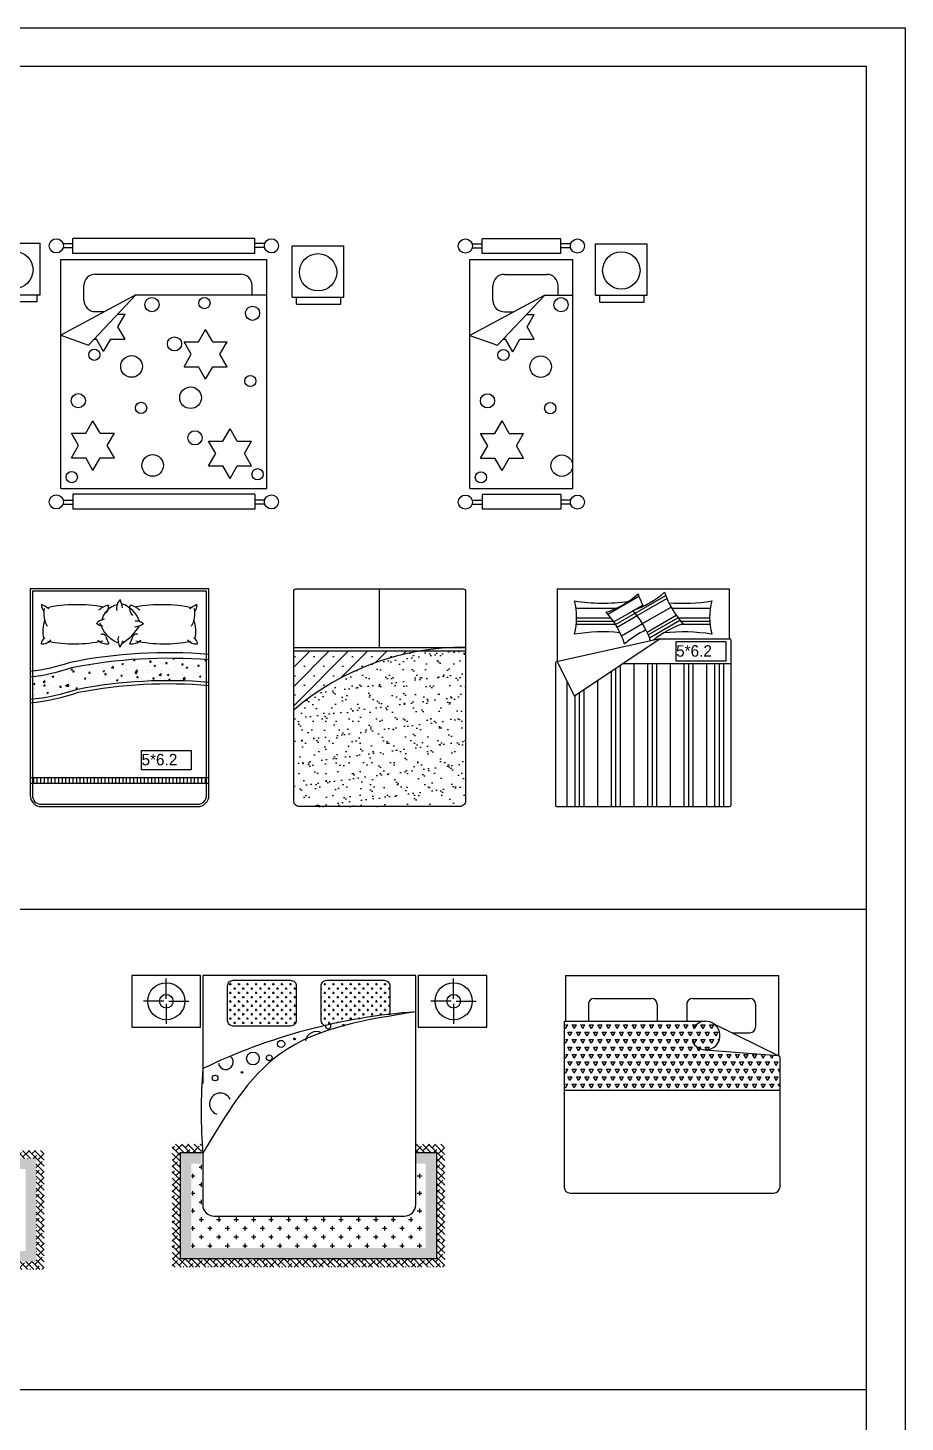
# Model space of a CAD drawing. Header units: inches. Extents: x 10.6 to 53.1, y 14.5 to 39.3.
# Drawn here: x 45.46 to 53.11, y 27.13 to 39.3 of the extents above; entities that cross this region are included whole.
import ezdxf

# ---------------------------------------------------------------- set-up
doc = ezdxf.new("R2010")
doc.units = ezdxf.units.IN
doc.header["$MEASUREMENT"] = 0
for name, color, linetype in [('02', 2, 'Continuous'), ('1', 1, 'Continuous'), ('4', 4, 'Continuous'), ('8', 8, 'Continuous'), ('kadrbm', 4, 'Continuous')]:
    doc.layers.add(name, color=color, linetype=linetype)
doc.styles.get("Standard").update_dxf_attribs({"font": 'arial.ttf'})

# ---------------------------------------------------------------- blocks, each defined once
blk = doc.blocks.new('kadrbm')
at = {"layer": 'kadrbm', "color": 4}
blk.add_lwpolyline([(0, 0), (0, 24.797), (21, 24.797), (21, 0), (0, 0)], close=True, dxfattribs=at)
blk.add_lwpolyline([(20.663, 0.326), (20.663, 24.46), (0.337, 24.46), (0.337, 0.326), (20.663, 0.326)], dxfattribs=at)

msp = doc.modelspace()

# ---------------------------------------------------------------- hatches: boundary and pattern name
at = {"layer": '4'}
h = msp.add_hatch(dxfattribs=at)
h.set_pattern_fill('AR-SAND', color=256, scale=0.003, style=0)
h.set_pattern_definition([(37.5, (35.59704, -2.26374), (-0.0048001, 0.14682397), [0, -0.115824, 0, -0.12954, 0, -0.123825]), (7.5, (35.59704, -2.26374), (0.134857, 0.2150475), [0, -0.062484, 0, -0.104394, 0, -0.040005]), (327.5, (35.50332, -2.26374), (0.2372977, 0.00043116), [0, -0.0381, 0, -0.13716, 0, -0.17907]), (317.5, (35.50332, -2.26374), (0.2290669, 0.0668788), [0, -0.01905, 0, -0.089916, 0, -0.10287])])
h.paths.add_polyline_path([(49.276, 33.866), (48.891, 33.866, 0.137201), (47.776, 33.348), (47.776, 32.556, 0.414214), (47.826, 32.506), (49.226, 32.506, 0.414214), (49.276, 32.556)])
h = msp.add_hatch(dxfattribs=at)
h.set_pattern_fill('SACNCR', color=256, scale=0.05, style=0)
h.set_pattern_definition([(45, (44.24947, 31.88073), (-0.08419, 0.08419), []), (45, (44.33366, 31.88073), (-0.08419, 0.08419), [0, -0.1190625])])
h.paths.add_polyline_path([(47.776, 33.866), (47.776, 33.515), (47.776, 33.348, -0.137201), (48.891, 33.866)])
at = {"layer": '8'}
h = msp.add_hatch(dxfattribs=at)
h.set_pattern_fill('CROSS', color=256, scale=0.15, style=0)
h.set_pattern_definition([(0, (11.21428, -2.044524), (0.0375, 0.0375), [0.01875, -0.05625]), (90, (11.223655, -2.0539), (-0.0375, 0.0375), [0.01875, -0.05625])])
h.paths.add_polyline_path([(47.249, 30.99, 0.414214), (47.199, 30.94), (47.199, 30.64, 0.414214), (47.249, 30.59), (47.749, 30.59, 0.414214), (47.799, 30.64), (47.799, 30.94, 0.414214), (47.749, 30.99)])
h.paths.add_polyline_path([(48.615, 30.693), (48.615, 30.94, 0.414214), (48.565, 30.99), (48.065, 30.99, 0.414214), (48.015, 30.94), (48.015, 30.64, 0.306553), (48.047, 30.594, -0.028157)])
h = msp.add_hatch(dxfattribs=at)
h.set_pattern_fill('TRIANG', color=256, scale=0.2, style=0)
h.set_pattern_definition([(60, (149.412415, -25.74359), (-0.0375, 0.064951905), [0.0375, -0.0375]), (120, (149.412415, -25.74359), (-0.075, 4e-11), [0.0375, -0.0375]), (0, (149.393665, -25.71111), (0.0375, 0.064951905), [0.0375, -0.0375])])
h.paths.add_polyline_path([(51.372, 30.632), (50.148, 30.632), (50.148, 30.032), (52.013, 30.032, 0.414214), (52.018, 30.037), (52.018, 30.323, 0.263447), (52.016, 30.327), (52.006, 30.332), (51.365, 30.382, 1.028783)])
h = msp.add_hatch(dxfattribs=at)
h.set_pattern_fill('ANSI38', color=256, scale=0.011625, angle=270, style=0)
h.set_pattern_definition([(315, (28.500937, 99.182157), (0.026097926, 0.026097926), []), (45, (28.500937, 99.182157), (0.026097926, 0.07829378), [0.092270104, -0.05536206])])
h.paths.add_polyline_path([(45.599, 29.505), (45.353, 29.505), (45.353, 29.435), (45.529, 29.435), (45.529, 28.535), (43.363, 28.535), (43.363, 29.435), (43.539, 29.435), (43.539, 29.505), (43.293, 29.505), (43.293, 28.465), (45.599, 28.465)])
h = msp.add_hatch(dxfattribs=at)
h.set_pattern_fill('ANSI38', color=256, scale=0.012, angle=270, style=0)
h.set_pattern_definition([(315, (31.446143, 101.486115), (0.026940768, 0.026940768), []), (45, (31.446143, 101.486115), (0.026940768, 0.080822305), [0.09525, -0.05715])])
h.paths.add_polyline_path([(49.096, 29.558), (48.842, 29.558), (48.842, 29.486), (49.024, 29.486), (49.024, 28.557), (46.788, 28.557), (46.788, 29.486), (46.97, 29.486), (46.97, 29.558), (46.716, 29.558), (46.716, 28.485), (49.096, 28.485)])
h = msp.add_hatch(dxfattribs=at)
h.set_pattern_fill('DOTS', color=256, scale=0.012, angle=270, style=0)
h.set_pattern_definition([(270, (31.446143, 101.486115), (0.01905, -0.009525), [0, -0.01905])])
h.paths.add_polyline_path([(49.024, 29.486), (48.842, 29.486), (48.842, 29.39), (48.928, 29.39), (48.928, 28.653), (46.884, 28.653), (46.884, 29.39), (46.97, 29.39), (46.97, 29.486), (46.788, 29.486), (46.788, 28.557), (49.024, 28.557)])
h = msp.add_hatch(dxfattribs=at)
h.set_pattern_fill('DOTS', color=256, scale=0.011625, angle=270, style=0)
h.set_pattern_definition([(270, (28.500937, 99.182157), (0.0184540208, -0.0092270104), [0, -0.0184540208])])
h.paths.add_polyline_path([(45.529, 29.435), (45.353, 29.435), (45.353, 29.342), (45.436, 29.342), (45.436, 28.628), (43.456, 28.628), (43.456, 29.342), (43.539, 29.342), (43.539, 29.435), (43.363, 29.435), (43.363, 28.535), (45.529, 28.535)])
h = msp.add_hatch(dxfattribs=at)
h.set_pattern_fill('CROSS', color=256, scale=0.012, angle=270, style=0)
h.set_pattern_definition([(270, (31.72916, 88.966154), (0.0762, -0.0762), [0.0381, -0.1143]), (360, (31.71011, 88.947104), (0.0762, 0.0762), [0.0381, -0.1143])])
h.paths.add_polyline_path([(48.928, 28.653), (48.928, 29.39), (48.842, 29.39), (48.842, 29.003, -0.414214), (48.782, 28.943), (47.03, 28.943, -0.414214), (46.97, 29.003), (46.97, 29.39), (46.884, 29.39), (46.884, 28.653)])

# ---------------------------------------------------------------- linework, layer by layer
at = {"layer": '02'}
for p, q in [((45.112, 37.423), (45.562, 37.423)), ((45.562, 36.973), (45.562, 37.423)), ((45.763, 37.42), (45.848, 37.42)), ((45.764, 37.385), (45.848, 37.385)), ((47.438, 37.464), (45.848, 37.464)), ((45.848, 37.335), (45.848, 37.464)), ((47.438, 37.335), (47.438, 37.464)), ((47.523, 37.42), (47.438, 37.42)), ((47.522, 37.385), (47.438, 37.385)), ((47.763, 37.402), (48.213, 37.402)), ((47.763, 36.952), (47.763, 37.402)), ((48.213, 36.952), (48.213, 37.402)), ((49.334, 37.418), (49.42, 37.418)), ((49.335, 37.383), (49.42, 37.383)), ((50.109, 37.463), (49.42, 37.463)), ((49.42, 37.333), (49.42, 37.463)), ((50.109, 37.333), (50.109, 37.463)), ((50.194, 37.418), (50.109, 37.418)), ((50.194, 37.383), (50.109, 37.383)), ((50.41, 37.419), (50.86, 37.419)), ((50.41, 36.969), (50.41, 37.419)), ((50.86, 36.969), (50.86, 37.419)), ((45.743, 35.283), (45.743, 37.283)), ((45.743, 37.283), (47.543, 37.283)), ((47.438, 37.335), (45.848, 37.335)), ((47.543, 35.283), (47.543, 37.283)), ((49.314, 35.282), (49.314, 37.282)), ((49.314, 37.282), (50.214, 37.282)), ((50.109, 37.333), (49.42, 37.333)), ((50.214, 35.282), (50.214, 37.282)), ((46.044, 37.154), (47.314, 37.154)), ((49.615, 37.152), (49.985, 37.152)), ((45.944, 36.927), (45.944, 37.054)), ((47.414, 36.973), (47.414, 37.054)), ((49.515, 36.925), (49.515, 37.052)), ((50.085, 36.971), (50.085, 37.052)), ((45.112, 36.973), (45.562, 36.973)), ((45.15, 36.914), (45.536, 36.914)), ((45.536, 36.914), (45.536, 36.973)), ((46.398, 36.973), (45.744, 36.621)), ((45.985, 36.535), (46.398, 36.973)), ((46.398, 36.973), (47.543, 36.973)), ((47.763, 36.952), (48.213, 36.952)), ((47.801, 36.893), (47.801, 36.952)), ((47.801, 36.893), (48.187, 36.893)), ((48.187, 36.893), (48.187, 36.952)), ((49.969, 36.971), (49.315, 36.619)), ((49.556, 36.533), (49.969, 36.971)), ((49.969, 36.971), (50.214, 36.971)), ((50.41, 36.969), (50.86, 36.969)), ((50.448, 36.91), (50.448, 36.969)), ((50.448, 36.91), (50.834, 36.91)), ((50.834, 36.91), (50.834, 36.969)), ((46.044, 36.827), (46.126, 36.827)), ((46.238, 36.804), (46.304, 36.804)), ((46.242, 36.695), (46.304, 36.804)), ((49.615, 36.825), (49.697, 36.825)), ((49.81, 36.802), (49.875, 36.802)), ((49.813, 36.694), (49.875, 36.802)), ((46.304, 36.587), (46.242, 36.695)), ((46.945, 36.562), (47.007, 36.67)), ((47.07, 36.562), (47.007, 36.67)), ((49.875, 36.586), (49.813, 36.694)), ((45.744, 36.621), (45.985, 36.535)), ((46.034, 36.587), (46.054, 36.587)), ((46.117, 36.479), (46.054, 36.587)), ((46.117, 36.479), (46.179, 36.587)), ((46.179, 36.587), (46.304, 36.587)), ((46.882, 36.454), (46.82, 36.562)), ((46.82, 36.562), (46.945, 36.562)), ((47.07, 36.562), (47.195, 36.562)), ((47.132, 36.454), (47.195, 36.562)), ((49.315, 36.619), (49.556, 36.533)), ((49.605, 36.586), (49.625, 36.586)), ((49.688, 36.477), (49.625, 36.586)), ((49.688, 36.477), (49.75, 36.586)), ((49.75, 36.586), (49.875, 36.586)), ((46.82, 36.346), (46.882, 36.454)), ((47.195, 36.346), (47.132, 36.454)), ((46.82, 36.346), (46.945, 36.346)), ((47.007, 36.237), (46.945, 36.346)), ((47.007, 36.237), (47.07, 36.346)), ((47.07, 36.346), (47.195, 36.346)), ((45.961, 35.766), (46.024, 35.874)), ((46.086, 35.766), (46.024, 35.874)), ((47.158, 35.696), (47.221, 35.804)), ((47.283, 35.696), (47.221, 35.804)), ((49.532, 35.764), (49.595, 35.873)), ((49.657, 35.764), (49.595, 35.873)), ((45.899, 35.658), (45.836, 35.766)), ((45.836, 35.766), (45.961, 35.766)), ((46.086, 35.766), (46.211, 35.766)), ((46.149, 35.658), (46.211, 35.766)), ((47.096, 35.588), (47.033, 35.696)), ((47.033, 35.696), (47.158, 35.696)), ((47.283, 35.696), (47.408, 35.696)), ((47.346, 35.588), (47.408, 35.696)), ((49.407, 35.764), (49.532, 35.764)), ((49.47, 35.656), (49.407, 35.764)), ((49.657, 35.764), (49.782, 35.764)), ((49.72, 35.656), (49.782, 35.764)), ((45.836, 35.55), (45.899, 35.658)), ((45.836, 35.55), (45.961, 35.55)), ((46.024, 35.441), (45.961, 35.55)), ((46.024, 35.441), (46.086, 35.55)), ((46.086, 35.55), (46.211, 35.55)), ((46.211, 35.55), (46.149, 35.658)), ((47.033, 35.48), (47.096, 35.588)), ((47.408, 35.48), (47.346, 35.588)), ((49.407, 35.548), (49.47, 35.656)), ((49.407, 35.548), (49.532, 35.548)), ((49.595, 35.44), (49.532, 35.548)), ((49.595, 35.44), (49.657, 35.548)), ((49.657, 35.548), (49.782, 35.548)), ((49.782, 35.548), (49.72, 35.656)), ((47.033, 35.48), (47.158, 35.48)), ((47.221, 35.371), (47.158, 35.48)), ((47.221, 35.371), (47.283, 35.48)), ((47.283, 35.48), (47.408, 35.48)), ((45.743, 35.283), (47.543, 35.283)), ((45.764, 35.182), (45.848, 35.182)), ((47.438, 35.232), (45.848, 35.232)), ((45.848, 35.232), (45.848, 35.102)), ((47.438, 35.232), (47.438, 35.102)), ((47.522, 35.182), (47.438, 35.182)), ((49.314, 35.282), (50.214, 35.282)), ((49.335, 35.18), (49.42, 35.18)), ((50.109, 35.23), (49.42, 35.23)), ((49.42, 35.23), (49.42, 35.101)), ((50.109, 35.23), (50.109, 35.101)), ((50.194, 35.18), (50.109, 35.18)), ((45.763, 35.147), (45.848, 35.147)), ((47.438, 35.102), (45.848, 35.102)), ((47.523, 35.147), (47.438, 35.147)), ((49.334, 35.145), (49.42, 35.145)), ((50.109, 35.101), (49.42, 35.101)), ((50.194, 35.145), (50.109, 35.145)), ((50.519, 34.186), (50.789, 34.342)), ((50.756, 34.195), (51.023, 34.349)), ((50.773, 34.173), (51.034, 34.323)), ((50.24, 34.237), (50.592, 34.237)), ((50.569, 34.119), (50.738, 34.216)), ((50.747, 34.222), (50.822, 34.265)), ((50.82, 34.104), (51.07, 34.248)), ((51.076, 34.237), (51.412, 34.237)), ((50.243, 34.098), (50.583, 34.098)), ((50.245, 34.126), (50.564, 34.126)), ((50.246, 34.154), (50.544, 34.154)), ((50.584, 34.096), (50.756, 34.195)), ((50.599, 34.072), (50.773, 34.173)), ((50.637, 33.998), (50.82, 34.104)), ((50.86, 34.03), (51.114, 34.177)), ((50.871, 34.005), (51.13, 34.154)), ((50.882, 33.979), (51.147, 34.132)), ((51.13, 34.154), (51.406, 34.154)), ((51.152, 34.126), (51.407, 34.126)), ((51.165, 34.098), (51.409, 34.098)), ((50.589, 32.506), (50.589, 33.713)), ((50.629, 32.506), (50.629, 33.74)), ((50.748, 32.506), (50.748, 33.756)), ((50.867, 32.506), (50.867, 33.756)), ((50.907, 32.506), (50.907, 33.756)), ((50.946, 32.506), (50.946, 33.756)), ((51.065, 32.506), (51.065, 33.756)), ((51.184, 32.506), (51.184, 33.756)), ((51.224, 32.506), (51.224, 33.756)), ((51.264, 32.506), (51.264, 33.756)), ((51.383, 32.506), (51.383, 33.756)), ((51.452, 32.506), (51.452, 33.756)), ((51.492, 32.506), (51.492, 33.756)), ((51.531, 32.506), (51.531, 33.756)), ((50.163, 32.506), (50.163, 33.597)), ((50.43, 32.506), (50.43, 33.608)), ((50.549, 32.506), (50.549, 33.687)), ((50.232, 32.506), (50.232, 33.475)), ((50.272, 32.506), (50.272, 33.502)), ((50.311, 32.506), (50.311, 33.528)), ((46.664, 30.828), (46.664, 31.004)), ((49.172, 30.828), (49.172, 31.004)), ((46.642, 30.807), (46.466, 30.807)), ((46.685, 30.807), (46.862, 30.807)), ((49.15, 30.807), (48.974, 30.807)), ((49.193, 30.807), (49.369, 30.807)), ((46.664, 30.785), (46.664, 30.609)), ((49.172, 30.785), (49.172, 30.609))]:
    msp.add_line(p, q, dxfattribs=at)
for points in [[(51.114, 33.946), (51.547, 33.946), (51.547, 33.776), (51.114, 33.776)], [(46.448, 32.997), (46.881, 32.997), (46.881, 32.827), (46.448, 32.827)], [(46.362, 30.582), (46.962, 30.582), (46.962, 31.032), (46.362, 31.032)], [(48.862, 30.582), (49.462, 30.582), (49.462, 31.032), (48.862, 31.032)]]:
    msp.add_lwpolyline(points, close=True, dxfattribs=at)
for centre, radius in [((45.704, 37.401), 0.0619), ((47.582, 37.401), 0.0619), ((49.275, 37.399), 0.0619), ((50.253, 37.399), 0.0619), ((45.338, 37.191), 0.163), ((47.989, 37.17), 0.163), ((50.636, 37.186), 0.163), ((46.539, 36.888), 0.0619), ((46.997, 36.901), 0.0491), ((50.11, 36.887), 0.0619), ((47.417, 36.812), 0.0619), ((46.736, 36.545), 0.0619), ((46.036, 36.45), 0.0491), ((46.361, 36.348), 0.0944), ((49.607, 36.448), 0.0491), ((49.932, 36.346), 0.0944), ((47.398, 36.221), 0.0491), ((46.876, 36.075), 0.0944), ((45.896, 36.049), 0.0619), ((46.444, 35.986), 0.0491), ((49.468, 36.048), 0.0619), ((50.015, 35.984), 0.0491), ((46.914, 35.725), 0.0619), ((46.545, 35.484), 0.0944), ((50.116, 35.482), 0.0944), ((45.839, 35.382), 0.0491), ((47.461, 35.407), 0.0491), ((49.41, 35.38), 0.0491), ((45.704, 35.166), 0.0619), ((47.582, 35.166), 0.0619), ((49.275, 35.164), 0.0619), ((50.253, 35.164), 0.0619), ((46.664, 30.807), 0.0592), ((49.172, 30.807), 0.0592)]:
    msp.add_circle(centre, radius, dxfattribs=at)
for centre, start, end in [((46.044, 37.054), 90, 180), ((47.314, 37.054), 0, 90), ((49.615, 37.052), 90, 180), ((49.985, 37.052), 0, 90), ((46.044, 36.927), 180, 270), ((49.615, 36.925), 180, 270)]:
    msp.add_arc(centre, 0.1, start, end, dxfattribs=at)
at = {"layer": '1'}
for p, q in [((45.905, 33.724), (45.905, 33.724)), ((45.916, 33.722), (45.916, 33.722)), ((45.987, 33.747), (45.995, 33.746)), ((45.99, 33.725), (45.99, 33.725)), ((45.995, 33.746), (45.995, 33.748)), ((46.009, 33.719), (46.009, 33.719)), ((46.017, 33.737), (46.017, 33.737)), ((46.072, 33.741), (46.072, 33.741)), ((46.103, 33.745), (46.103, 33.745)), ((46.113, 33.715), (46.113, 33.715)), ((46.118, 33.75), (46.118, 33.75)), ((46.176, 33.737), (46.176, 33.737)), ((46.18, 33.718), (46.18, 33.718)), ((46.186, 33.716), (46.201, 33.732)), ((46.186, 33.716), (46.204, 33.713)), ((46.204, 33.713), (46.201, 33.732)), ((46.216, 33.763), (46.216, 33.763)), ((46.217, 33.764), (46.217, 33.764)), ((46.277, 33.751), (46.29, 33.756)), ((46.277, 33.751), (46.286, 33.745)), ((46.28, 33.732), (46.28, 33.732)), ((46.286, 33.745), (46.29, 33.756)), ((46.303, 33.734), (46.303, 33.734)), ((46.315, 33.712), (46.315, 33.712)), ((46.317, 33.777), (46.317, 33.777)), ((46.331, 33.784), (46.331, 33.784)), ((46.352, 33.741), (46.352, 33.741)), ((46.38, 33.781), (46.389, 33.792)), ((46.38, 33.781), (46.391, 33.78)), ((46.384, 33.728), (46.384, 33.728)), ((46.391, 33.78), (46.389, 33.792)), ((46.405, 33.715), (46.405, 33.715)), ((46.415, 33.726), (46.415, 33.726)), ((46.417, 33.791), (46.417, 33.791)), ((46.426, 33.75), (46.426, 33.75)), ((46.488, 33.723), (46.488, 33.723)), ((46.514, 33.739), (46.514, 33.739)), ((46.519, 33.735), (46.519, 33.735)), ((46.52, 33.768), (46.529, 33.78)), ((46.52, 33.768), (46.531, 33.767)), ((46.531, 33.767), (46.529, 33.78)), ((46.549, 33.767), (46.549, 33.767)), ((46.557, 33.735), (46.571, 33.741)), ((46.557, 33.735), (46.567, 33.729)), ((46.567, 33.729), (46.571, 33.741)), ((46.592, 33.719), (46.592, 33.719)), ((46.598, 33.773), (46.598, 33.773)), ((46.615, 33.753), (46.615, 33.753)), ((46.633, 33.754), (46.633, 33.754)), ((46.66, 33.756), (46.669, 33.767)), ((46.66, 33.756), (46.671, 33.755)), ((46.671, 33.755), (46.669, 33.767)), ((46.672, 33.783), (46.672, 33.783)), ((46.696, 33.715), (46.696, 33.715)), ((46.715, 33.767), (46.715, 33.767)), ((46.721, 33.798), (46.733, 33.803)), ((46.721, 33.798), (46.73, 33.792)), ((46.73, 33.792), (46.734, 33.803)), ((46.744, 33.722), (46.744, 33.722)), ((46.746, 33.774), (46.746, 33.774)), ((46.793, 33.729), (46.793, 33.729)), ((46.795, 33.799), (46.795, 33.799)), ((46.799, 33.744), (46.809, 33.755)), ((46.799, 33.744), (46.811, 33.743)), ((46.811, 33.743), (46.809, 33.755)), ((46.811, 33.715), (46.811, 33.715)), ((46.814, 33.78), (46.814, 33.78)), ((46.837, 33.72), (46.851, 33.725)), ((46.837, 33.72), (46.847, 33.713)), ((46.847, 33.713), (46.851, 33.725)), ((46.86, 33.793), (46.86, 33.793)), ((46.866, 33.738), (46.866, 33.738)), ((46.912, 33.729), (46.912, 33.729)), ((46.915, 33.794), (46.915, 33.794)), ((46.939, 33.732), (46.949, 33.743)), ((46.939, 33.732), (46.951, 33.731)), ((46.951, 33.731), (46.949, 33.743)), ((46.99, 33.755), (46.99, 33.755)), ((47.001, 33.783), (47.015, 33.788)), ((47.001, 33.783), (47.011, 33.776)), ((47.011, 33.776), (47.015, 33.788)), ((47.013, 33.743), (47.013, 33.743)), ((45.515, 33.604), (45.515, 33.604)), ((45.566, 33.637), (45.566, 33.637)), ((45.588, 33.591), (45.603, 33.607)), ((45.588, 33.591), (45.605, 33.588)), ((45.605, 33.588), (45.603, 33.607)), ((45.614, 33.616), (45.614, 33.616)), ((45.615, 33.644), (45.615, 33.644)), ((45.617, 33.659), (45.617, 33.659)), ((45.648, 33.666), (45.648, 33.666)), ((45.669, 33.641), (45.682, 33.646)), ((45.669, 33.641), (45.678, 33.634)), ((45.678, 33.634), (45.682, 33.646)), ((45.689, 33.653), (45.689, 33.653)), ((45.715, 33.631), (45.715, 33.631)), ((45.721, 33.655), (45.721, 33.655)), ((45.723, 33.598), (45.723, 33.598)), ((45.76, 33.593), (45.76, 33.593)), ((45.762, 33.686), (45.762, 33.686)), ((45.809, 33.599), (45.809, 33.599)), ((45.812, 33.67), (45.812, 33.67)), ((45.815, 33.645), (45.815, 33.645)), ((45.818, 33.709), (45.818, 33.709)), ((45.825, 33.651), (45.825, 33.651)), ((45.833, 33.704), (45.846, 33.709)), ((45.833, 33.704), (45.842, 33.697)), ((45.837, 33.618), (45.837, 33.618)), ((45.842, 33.697), (45.846, 33.709)), ((45.847, 33.683), (45.857, 33.694)), ((45.847, 33.683), (45.859, 33.682)), ((45.859, 33.682), (45.857, 33.694)), ((45.861, 33.676), (45.861, 33.676)), ((45.876, 33.705), (45.876, 33.705)), ((45.883, 33.609), (45.883, 33.609)), ((45.911, 33.592), (45.911, 33.592)), ((45.914, 33.657), (45.914, 33.657)), ((45.929, 33.646), (45.929, 33.646)), ((45.934, 33.686), (45.934, 33.686)), ((45.949, 33.625), (45.963, 33.631)), ((45.949, 33.625), (45.959, 33.619)), ((45.95, 33.637), (45.95, 33.637)), ((45.959, 33.619), (45.963, 33.631)), ((45.987, 33.671), (45.997, 33.682)), ((45.987, 33.671), (45.999, 33.67)), ((45.999, 33.67), (45.997, 33.682)), ((46.006, 33.625), (46.006, 33.625)), ((46.013, 33.607), (46.013, 33.607)), ((46.015, 33.672), (46.015, 33.672)), ((46.033, 33.642), (46.033, 33.642)), ((46.055, 33.631), (46.055, 33.631)), ((46.058, 33.702), (46.058, 33.702)), ((46.064, 33.657), (46.064, 33.657)), ((46.106, 33.708), (46.106, 33.708)), ((46.113, 33.688), (46.126, 33.693)), ((46.113, 33.688), (46.122, 33.682)), ((46.113, 33.62), (46.113, 33.62)), ((46.115, 33.685), (46.115, 33.685)), ((46.123, 33.682), (46.126, 33.693)), ((46.127, 33.658), (46.137, 33.67)), ((46.127, 33.658), (46.139, 33.657)), ((46.129, 33.641), (46.129, 33.641)), ((46.139, 33.657), (46.137, 33.67)), ((46.137, 33.637), (46.137, 33.637)), ((46.178, 33.676), (46.178, 33.676)), ((46.211, 33.633), (46.211, 33.633)), ((46.214, 33.698), (46.214, 33.698)), ((46.217, 33.71), (46.217, 33.71)), ((46.229, 33.61), (46.243, 33.615)), ((46.229, 33.61), (46.239, 33.603)), ((46.239, 33.603), (46.243, 33.615)), ((46.241, 33.633), (46.241, 33.633)), ((46.252, 33.657), (46.252, 33.657)), ((46.267, 33.646), (46.276, 33.657)), ((46.267, 33.646), (46.279, 33.645)), ((46.279, 33.645), (46.276, 33.657)), ((46.291, 33.696), (46.291, 33.696)), ((46.301, 33.664), (46.301, 33.664)), ((46.313, 33.648), (46.313, 33.648)), ((46.321, 33.706), (46.321, 33.706)), ((46.323, 33.597), (46.323, 33.597)), ((46.345, 33.629), (46.345, 33.629)), ((46.375, 33.674), (46.375, 33.674)), ((46.393, 33.673), (46.407, 33.678)), ((46.393, 33.673), (46.403, 33.666)), ((46.394, 33.684), (46.409, 33.7)), ((46.394, 33.684), (46.412, 33.681)), ((46.397, 33.599), (46.397, 33.599)), ((46.403, 33.666), (46.407, 33.678)), ((46.407, 33.634), (46.416, 33.645)), ((46.407, 33.634), (46.419, 33.633)), ((46.412, 33.681), (46.409, 33.7)), ((46.413, 33.661), (46.413, 33.661)), ((46.419, 33.633), (46.416, 33.645)), ((46.425, 33.702), (46.425, 33.702)), ((46.447, 33.613), (46.447, 33.613)), ((46.449, 33.624), (46.449, 33.624)), ((46.495, 33.619), (46.495, 33.619)), ((46.498, 33.69), (46.498, 33.69)), ((46.509, 33.609), (46.509, 33.609)), ((46.511, 33.674), (46.511, 33.674)), ((46.511, 33.618), (46.511, 33.618)), ((46.529, 33.697), (46.529, 33.697)), ((46.547, 33.696), (46.547, 33.696)), ((46.547, 33.622), (46.556, 33.633)), ((46.547, 33.622), (46.558, 33.621)), ((46.554, 33.62), (46.554, 33.62)), ((46.558, 33.621), (46.556, 33.633)), ((46.569, 33.629), (46.569, 33.629)), ((46.602, 33.652), (46.618, 33.667)), ((46.602, 33.652), (46.62, 33.649)), ((46.61, 33.623), (46.61, 33.623)), ((46.613, 33.688), (46.613, 33.688)), ((46.62, 33.649), (46.618, 33.667)), ((46.621, 33.706), (46.621, 33.706)), ((46.625, 33.638), (46.625, 33.638)), ((46.633, 33.693), (46.633, 33.693)), ((46.658, 33.615), (46.658, 33.615)), ((46.673, 33.657), (46.687, 33.662)), ((46.673, 33.657), (46.683, 33.65)), ((46.683, 33.65), (46.687, 33.662)), ((46.687, 33.609), (46.696, 33.621)), ((46.687, 33.609), (46.698, 33.608)), ((46.692, 33.645), (46.692, 33.645)), ((46.698, 33.608), (46.696, 33.621)), ((46.71, 33.637), (46.71, 33.637)), ((46.713, 33.702), (46.713, 33.702)), ((46.738, 33.688), (46.738, 33.688)), ((46.738, 33.658), (46.738, 33.658)), ((46.741, 33.652), (46.741, 33.652)), ((46.762, 33.611), (46.762, 33.611)), ((46.785, 33.615), (46.785, 33.615)), ((46.801, 33.71), (46.801, 33.71)), ((46.809, 33.65), (46.809, 33.65)), ((46.811, 33.619), (46.826, 33.635)), ((46.811, 33.619), (46.828, 33.617)), ((46.815, 33.661), (46.815, 33.661)), ((46.828, 33.617), (46.826, 33.635)), ((46.833, 33.606), (46.836, 33.608)), ((46.836, 33.605), (46.836, 33.608)), ((46.842, 33.684), (46.842, 33.684)), ((46.852, 33.677), (46.852, 33.677)), ((46.866, 33.607), (46.866, 33.607)), ((46.899, 33.634), (46.899, 33.634)), ((46.905, 33.706), (46.905, 33.706)), ((46.91, 33.664), (46.91, 33.664)), ((46.936, 33.607), (46.936, 33.607)), ((46.938, 33.678), (46.938, 33.678)), ((46.946, 33.68), (46.946, 33.68)), ((46.954, 33.641), (46.967, 33.647)), ((46.954, 33.641), (46.963, 33.635)), ((46.963, 33.635), (46.967, 33.647)), ((46.966, 33.697), (46.966, 33.697)), ((46.97, 33.602), (46.97, 33.602)), ((46.987, 33.684), (46.987, 33.684)), ((47.008, 33.613), (47.008, 33.613)), ((47.009, 33.701), (47.009, 33.701)), ((47.01, 33.678), (47.01, 33.678)), ((47.01, 33.617), (47.01, 33.617)), ((47.012, 33.654), (47.012, 33.654)), ((45.505, 33.578), (45.519, 33.583)), ((45.505, 33.578), (45.515, 33.571)), ((45.511, 33.474), (45.511, 33.474)), ((45.512, 33.49), (45.512, 33.49)), ((45.513, 33.539), (45.513, 33.539)), ((45.515, 33.571), (45.519, 33.583)), ((45.515, 33.56), (45.515, 33.56)), ((45.516, 33.538), (45.516, 33.538)), ((45.563, 33.567), (45.563, 33.567)), ((45.579, 33.56), (45.579, 33.56)), ((45.586, 33.5), (45.586, 33.5)), ((45.595, 33.561), (45.604, 33.572)), ((45.595, 33.561), (45.606, 33.56)), ((45.606, 33.56), (45.604, 33.572)), ((45.609, 33.579), (45.609, 33.579)), ((45.609, 33.486), (45.609, 33.486)), ((45.612, 33.551), (45.612, 33.551)), ((45.62, 33.534), (45.62, 33.534)), ((45.621, 33.5), (45.635, 33.505)), ((45.621, 33.5), (45.631, 33.493)), ((45.631, 33.493), (45.635, 33.505)), ((45.637, 33.576), (45.637, 33.576)), ((45.683, 33.555), (45.683, 33.555)), ((45.709, 33.516), (45.709, 33.516)), ((45.71, 33.501), (45.71, 33.501)), ((45.713, 33.566), (45.713, 33.566)), ((45.715, 33.482), (45.715, 33.482)), ((45.724, 33.529), (45.724, 33.529)), ((45.735, 33.548), (45.744, 33.56)), ((45.735, 33.548), (45.746, 33.547)), ((45.746, 33.547), (45.744, 33.56)), ((45.758, 33.522), (45.758, 33.522)), ((45.785, 33.562), (45.799, 33.568)), ((45.785, 33.562), (45.795, 33.556)), ((45.787, 33.551), (45.787, 33.551)), ((45.795, 33.556), (45.799, 33.568)), ((45.796, 33.558), (45.811, 33.574)), ((45.796, 33.558), (45.813, 33.556)), ((45.813, 33.556), (45.811, 33.574)), ((45.811, 33.515), (45.811, 33.515)), ((45.813, 33.58), (45.813, 33.58)), ((45.828, 33.525), (45.828, 33.525)), ((45.832, 33.532), (45.832, 33.532)), ((45.874, 33.536), (45.884, 33.547)), ((45.874, 33.536), (45.886, 33.535)), ((45.886, 33.535), (45.884, 33.547)), ((45.891, 33.547), (45.891, 33.547)), ((45.955, 33.548), (45.955, 33.548)), ((46.004, 33.555), (46.004, 33.555)), ((46.078, 33.564), (46.078, 33.564)), ((46.201, 33.581), (46.201, 33.581)), ((46.25, 33.587), (46.25, 33.587)), ((45.54, 33.461), (45.54, 33.461)), ((45.601, 33.462), (45.601, 33.462)), ((32.45, 31.611), (52.776, 31.611)), ((32.45, 27.417), (52.776, 27.417))]:
    msp.add_line(p, q, dxfattribs=at)
at = {"layer": '4'}
for p, q in [((50.076, 34.406), (51.576, 34.406)), ((50.076, 34.406), (50.076, 33.771)), ((51.576, 34.406), (51.576, 33.971)), ((50.973, 33.971), (50.069, 33.77)), ((50.976, 33.971), (50.226, 33.471)), ((50.979, 33.971), (51.581, 33.971)), ((51.591, 33.961), (51.591, 32.516)), ((47.776, 33.896), (49.276, 33.896)), ((47.776, 33.866), (49.276, 33.866)), ((50.061, 33.76), (50.061, 32.516)), ((50.076, 33.771), (50.226, 33.471)), ((50.653, 33.756), (51.591, 33.756)), ((45.476, 32.76), (47.036, 32.76)), ((45.507, 32.711), (45.507, 32.76)), ((45.538, 32.711), (45.538, 32.76)), ((45.57, 32.711), (45.57, 32.76)), ((45.601, 32.711), (45.601, 32.76)), ((45.632, 32.711), (45.632, 32.76)), ((45.663, 32.711), (45.663, 32.76)), ((45.694, 32.711), (45.694, 32.76)), ((45.726, 32.711), (45.726, 32.76)), ((45.757, 32.711), (45.757, 32.76)), ((45.788, 32.711), (45.788, 32.76)), ((45.819, 32.711), (45.819, 32.76)), ((45.85, 32.711), (45.85, 32.76)), ((45.882, 32.711), (45.882, 32.76)), ((45.913, 32.711), (45.913, 32.76)), ((45.944, 32.711), (45.944, 32.76)), ((45.975, 32.711), (45.975, 32.76)), ((46.006, 32.711), (46.006, 32.76)), ((46.038, 32.711), (46.038, 32.76)), ((46.069, 32.711), (46.069, 32.76)), ((46.1, 32.711), (46.1, 32.76)), ((46.131, 32.711), (46.131, 32.76)), ((46.162, 32.711), (46.162, 32.76)), ((46.194, 32.711), (46.194, 32.76)), ((46.225, 32.711), (46.225, 32.76)), ((46.256, 32.711), (46.256, 32.76)), ((46.287, 32.711), (46.287, 32.76)), ((46.318, 32.711), (46.318, 32.76)), ((46.35, 32.711), (46.35, 32.76)), ((46.381, 32.711), (46.381, 32.76)), ((46.412, 32.711), (46.412, 32.76)), ((46.443, 32.711), (46.443, 32.76)), ((46.474, 32.711), (46.474, 32.76)), ((46.506, 32.711), (46.506, 32.76)), ((46.537, 32.711), (46.537, 32.76)), ((46.568, 32.711), (46.568, 32.76)), ((46.599, 32.711), (46.599, 32.76)), ((46.63, 32.711), (46.63, 32.76)), ((46.662, 32.711), (46.662, 32.76)), ((46.693, 32.711), (46.693, 32.76)), ((46.724, 32.711), (46.724, 32.76)), ((46.755, 32.711), (46.755, 32.76)), ((46.786, 32.711), (46.786, 32.76)), ((46.818, 32.711), (46.818, 32.76)), ((46.849, 32.711), (46.849, 32.76)), ((46.88, 32.711), (46.88, 32.76)), ((46.911, 32.711), (46.911, 32.76)), ((46.942, 32.711), (46.942, 32.76)), ((46.974, 32.711), (46.974, 32.76)), ((47.005, 32.711), (47.005, 32.76)), ((45.476, 32.711), (47.036, 32.711)), ((50.071, 32.506), (51.581, 32.506)), ((46.982, 31.032), (46.982, 30.088)), ((48.842, 31.032), (46.982, 31.032)), ((48.842, 29.032), (48.842, 31.032)), ((50.148, 31.032), (52.008, 31.032)), ((50.148, 31.032), (50.148, 30.632)), ((52.008, 31.032), (52.008, 30.332)), ((50.398, 30.832), (50.898, 30.832)), ((51.258, 30.832), (51.758, 30.832)), ((50.348, 30.782), (50.348, 30.632)), ((50.948, 30.782), (50.948, 30.632)), ((51.208, 30.782), (51.208, 30.632)), ((51.808, 30.782), (51.808, 30.582)), ((50.138, 30.627), (50.138, 29.182)), ((50.143, 30.632), (51.372, 30.632)), ((51.444, 30.61), (51.437, 30.613)), ((51.444, 30.61), (52.016, 30.327)), ((51.602, 30.532), (51.758, 30.532)), ((51.365, 30.382), (52.008, 30.332)), ((52.018, 30.323), (52.018, 29.182)), ((50.143, 30.032), (52.013, 30.032)), ((46.982, 29.477), (46.982, 29.032)), ((50.188, 29.132), (51.968, 29.132)), ((47.082, 28.932), (48.742, 28.932))]:
    msp.add_line(p, q, dxfattribs=at)
for points in [[(47.036, 34.406), (45.476, 34.406), (45.476, 32.604, 0.414214), (45.573, 32.506), (46.938, 32.506, 0.414214), (47.036, 32.604)], [(47.016, 34.387), (45.495, 34.387), (45.495, 32.604, 0.414214), (45.573, 32.526), (46.938, 32.526, 0.414214), (47.016, 32.604)], [(47.249, 30.99), (47.749, 30.99, -0.414214), (47.799, 30.94), (47.799, 30.64, -0.414214), (47.749, 30.59), (47.249, 30.59, -0.414214), (47.199, 30.64), (47.199, 30.94, -0.414214)]]:
    msp.add_lwpolyline(points, format="xyb", close=True, dxfattribs=at)
for points in [[(47.776, 34.386, -0.414214), (47.796, 34.406), (49.256, 34.406, -0.414214), (49.276, 34.386), (49.276, 32.556, -0.414214), (49.226, 32.506), (47.826, 32.506, -0.414214), (47.776, 32.556), (47.776, 34.386)], [(45.476, 33.688, 0.057125), (45.828, 33.768, -0.069281), (47.036, 33.838)], [(45.476, 33.639, 0.057411), (45.841, 33.721, -0.069311), (47.036, 33.789, -0.099657)], [(45.476, 33.443, 0.058309), (45.892, 33.532, -0.069478), (47.036, 33.593, -0.098857)], [(45.476, 33.413, 0.058415), (45.899, 33.504, -0.06951), (47.036, 33.564, -0.098736)], [(48.055, 30.591, -0.353304), (48.015, 30.64), (48.015, 30.94, -0.414214), (48.065, 30.99), (48.565, 30.99, -0.414214), (48.615, 30.94), (48.615, 30.693)], [(48.103, 30.607, -0.03102), (48.098, 30.603, -0.03102)]]:
    msp.add_lwpolyline(points, format="xyb", dxfattribs=at)
for points in [[(48.526, 33.896), (48.526, 34.406)], [(48.842, 29.486), (49.024, 29.486), (49.024, 28.557), (46.788, 28.557), (46.788, 29.486), (46.982, 29.487)]]:
    msp.add_lwpolyline(points, dxfattribs=at)
for centre, radius in [((46.664, 30.807), 0.162), ((49.172, 30.807), 0.162), ((48.21, 30.597), 0.00788), ((47.666, 30.434), 0.0315), ((47.784, 30.478), 0.00788), ((47.42, 30.307), 0.0557), ((47.563, 30.314), 0.0249), ((47.325, 30.186), 0.00788), ((47.09, 30.137), 0.0249)]:
    msp.add_circle(centre, radius, dxfattribs=at)
for centre, radius, start, end in [((50.247, 34.968), 0.808, 288.5788, 311.4212), ((50.479, 34.984), 0.808, 288.5788, 311.4212), ((51.548, 34.62), 0.808, 198.5788, 206.8311), ((51.779, 34.636), 0.808, 198.5788, 221.4212), ((45.399, 33.879), 0.428, 55.4986, 65.5802), ((45.654, 34.264), 0.0785, 176.7482, 221.8541), ((45.813, 34.191), 0.219, 168.6348, 210.3013), ((45.883, 32.891), 1.377, 80.2424, 101.0664), ((46.213, 34.06), 0.212, 104.8682, 131.2473), ((46.285, 34.082), 0.193, 105.0988, 165.4472), ((46.101, 34.248), 0.0603, 295.4431, 16.4967), ((46.336, 34.238), 0.106, 135.5817, 190.6632), ((46.062, 34.213), 0.222, 7.1148, 26.7382), ((46.198, 34.044), 0.245, 18.2329, 71.8636), ((46.434, 34.237), 0.0902, 160.8382, 223.6338), ((46.295, 34.06), 0.212, 48.7527, 75.1318), ((46.625, 32.891), 1.377, 78.9336, 99.7576), ((47.109, 33.879), 0.428, 114.4198, 124.5014), ((46.695, 34.191), 0.219, 329.6987, 11.3652), ((46.854, 34.264), 0.0785, 318.1459, 3.2518), ((49.714, 34.157), 0.532, 344.2221, 15.7779), ((50.476, 35.854), 1.572, 260.8522, 278.0923), ((49.899, 33.668), 0.808, 18.5788, 41.4212), ((50.13, 33.684), 0.808, 19.517, 41.4212), ((51.176, 35.854), 1.573, 265.4233, 279.1478), ((51.938, 34.157), 0.532, 164.2221, 195.7779), ((45.873, 34.035), 0.286, 159.7218, 192.1019), ((46.15, 34.005), 0.139, 101.4669, 133.8642), ((46.113, 34.178), 0.0931, 230.4584, 269.1506), ((46.345, 34.19), 0.273, 197.2684, 248.8173), ((46.049, 34.313), 0.444, 300.6005, 329.0377), ((46.383, 34.212), 0.136, 271.85, 307.9348), ((46.405, 34.032), 0.0924, 49.8335, 97.324), ((46.636, 34.035), 0.286, 347.8981, 20.2782), ((51.431, 33.335), 0.808, 108.5788, 129.4739), ((45.632, 33.926), 0.059, 117.7405, 178.7168), ((45.587, 34.015), 0.0889, 260.4205, 322.7163), ((46.148, 34.044), 0.118, 226.8314, 276.817), ((46.105, 33.979), 0.0326, 18.5567, 111.7485), ((54.137, 37.305), 8.661, 202.5101, 202.9566), ((46.361, 33.962), 0.119, 165.9297, 211.9031), ((38.371, 37.305), 8.661, 337.0434, 337.4899), ((46.36, 34.044), 0.118, 263.183, 313.1686), ((46.659, 34.102), 0.308, 198.6697, 201.4493), ((46.403, 33.979), 0.0326, 68.2515, 161.4433), ((46.921, 34.015), 0.0889, 217.2837, 279.5795), ((46.877, 33.926), 0.059, 1.2832, 62.2595), ((50.476, 32.459), 1.572, 84.607, 99.1478), ((51.199, 33.319), 0.808, 115.5394, 131.4212), ((51.176, 32.459), 1.572, 80.8522, 96.188), ((51.581, 33.961), 0.01, 0, 90), ((45.862, 35.166), 1.239, 259.2234, 281.5922), ((45.943, 34.103), 0.377, 327.7662, 336.6873), ((46.646, 35.166), 1.239, 258.4078, 280.7766), ((49.26, 31.613), 2.283, 89.6058, 130.5135), ((50.071, 33.76), 0.01, 101.8887, 180), ((50.071, 32.516), 0.01, 180, 270), ((51.581, 32.516), 0.01, 270, 0), ((50.398, 30.782), 0.05, 90, 180), ((50.898, 30.782), 0.05, 0, 90), ((51.258, 30.782), 0.05, 90, 180), ((51.758, 30.782), 0.05, 0, 90), ((49.211, 25.599), 5.129, 94.1234, 115.7574), ((48.078, 30.59), 0.0236, 170.9251, 33.2818), ((50.143, 30.627), 0.005, 90, 180), ((51.372, 30.507), 0.125, 200.1269, 150.8899), ((51.758, 30.582), 0.05, 270, 0), ((47.973, 30.446), 0.0958, 61.233, 170.2136), ((47.183, 30.276), 0.065, 187.8758, 49.3726), ((52.013, 30.323), 0.005, 0, 59.0362), ((52.322, 29.847), 5.353, 176.0321, 183.9679), ((47.136, 29.911), 0.0945, 26.7267, 250.6035), ((50.143, 30.027), 0.005, 90, 180), ((52.013, 30.027), 0.005, 0, 90), ((50.188, 29.182), 0.05, 180, 270), ((51.968, 29.182), 0.05, 270, 0), ((47.082, 29.032), 0.1, 180, 270), ((48.742, 29.032), 0.1, 270, 0)]:
    msp.add_arc(centre, radius, start, end, dxfattribs=at)
msp.add_spline([(48.842, 30.714), (47.664, 30.352), (46.982, 29.477)], degree=3, dxfattribs=at)

# ---------------------------------------------------------------- block references
at = {"layer": 'kadrbm'}
msp.add_blockref('kadrbm', (32.113, 14.506), dxfattribs=at)

# ---------------------------------------------------------------- texts
at = {"layer": '02', "char_height": 0.1, "width": 1.84933, "attachment_point": 1}
for insert in [(51.114, 33.915), (46.448, 32.966)]:
    msp.add_mtext('{\\f@????|b0|i0|c0|p18;5*6.2}', dxfattribs=dict(at, insert=insert))

doc.saveas('drawing.dxf')
